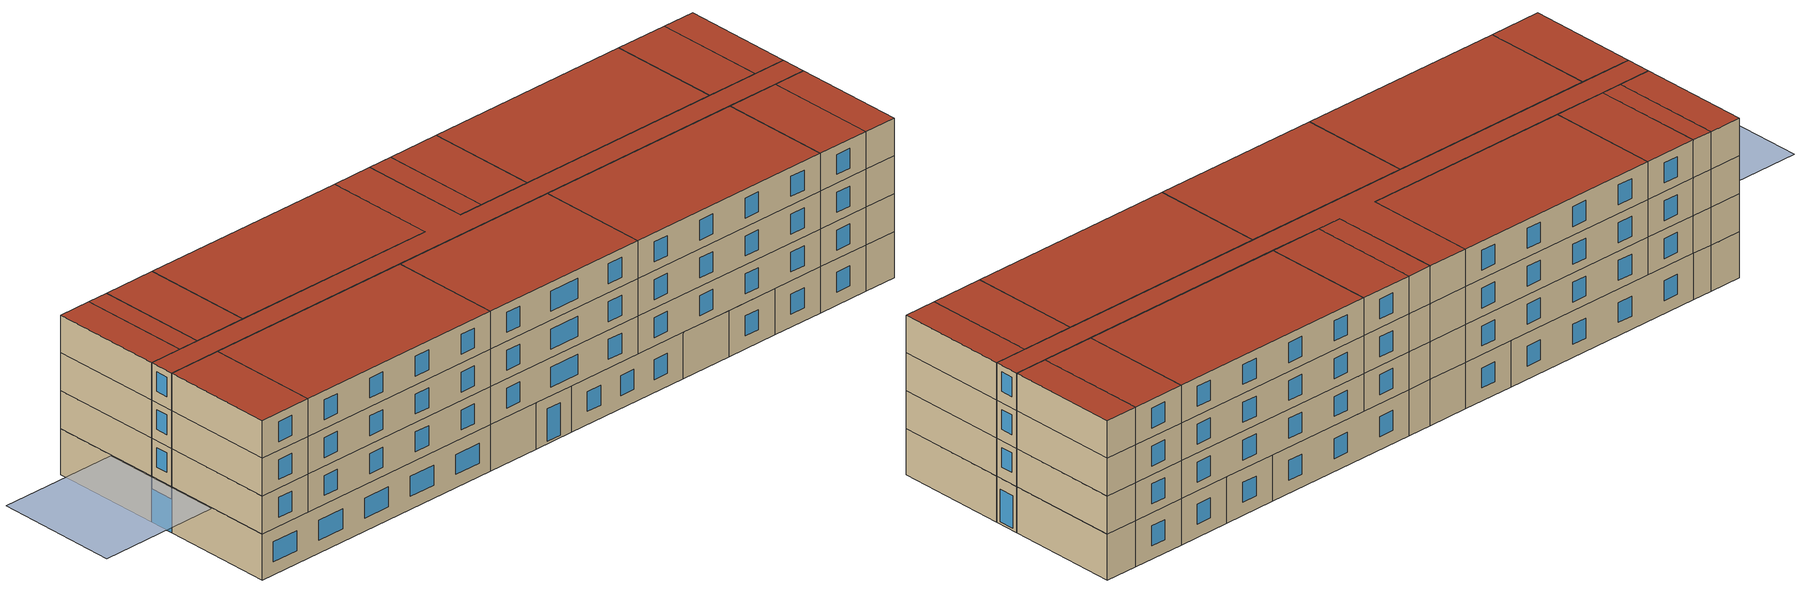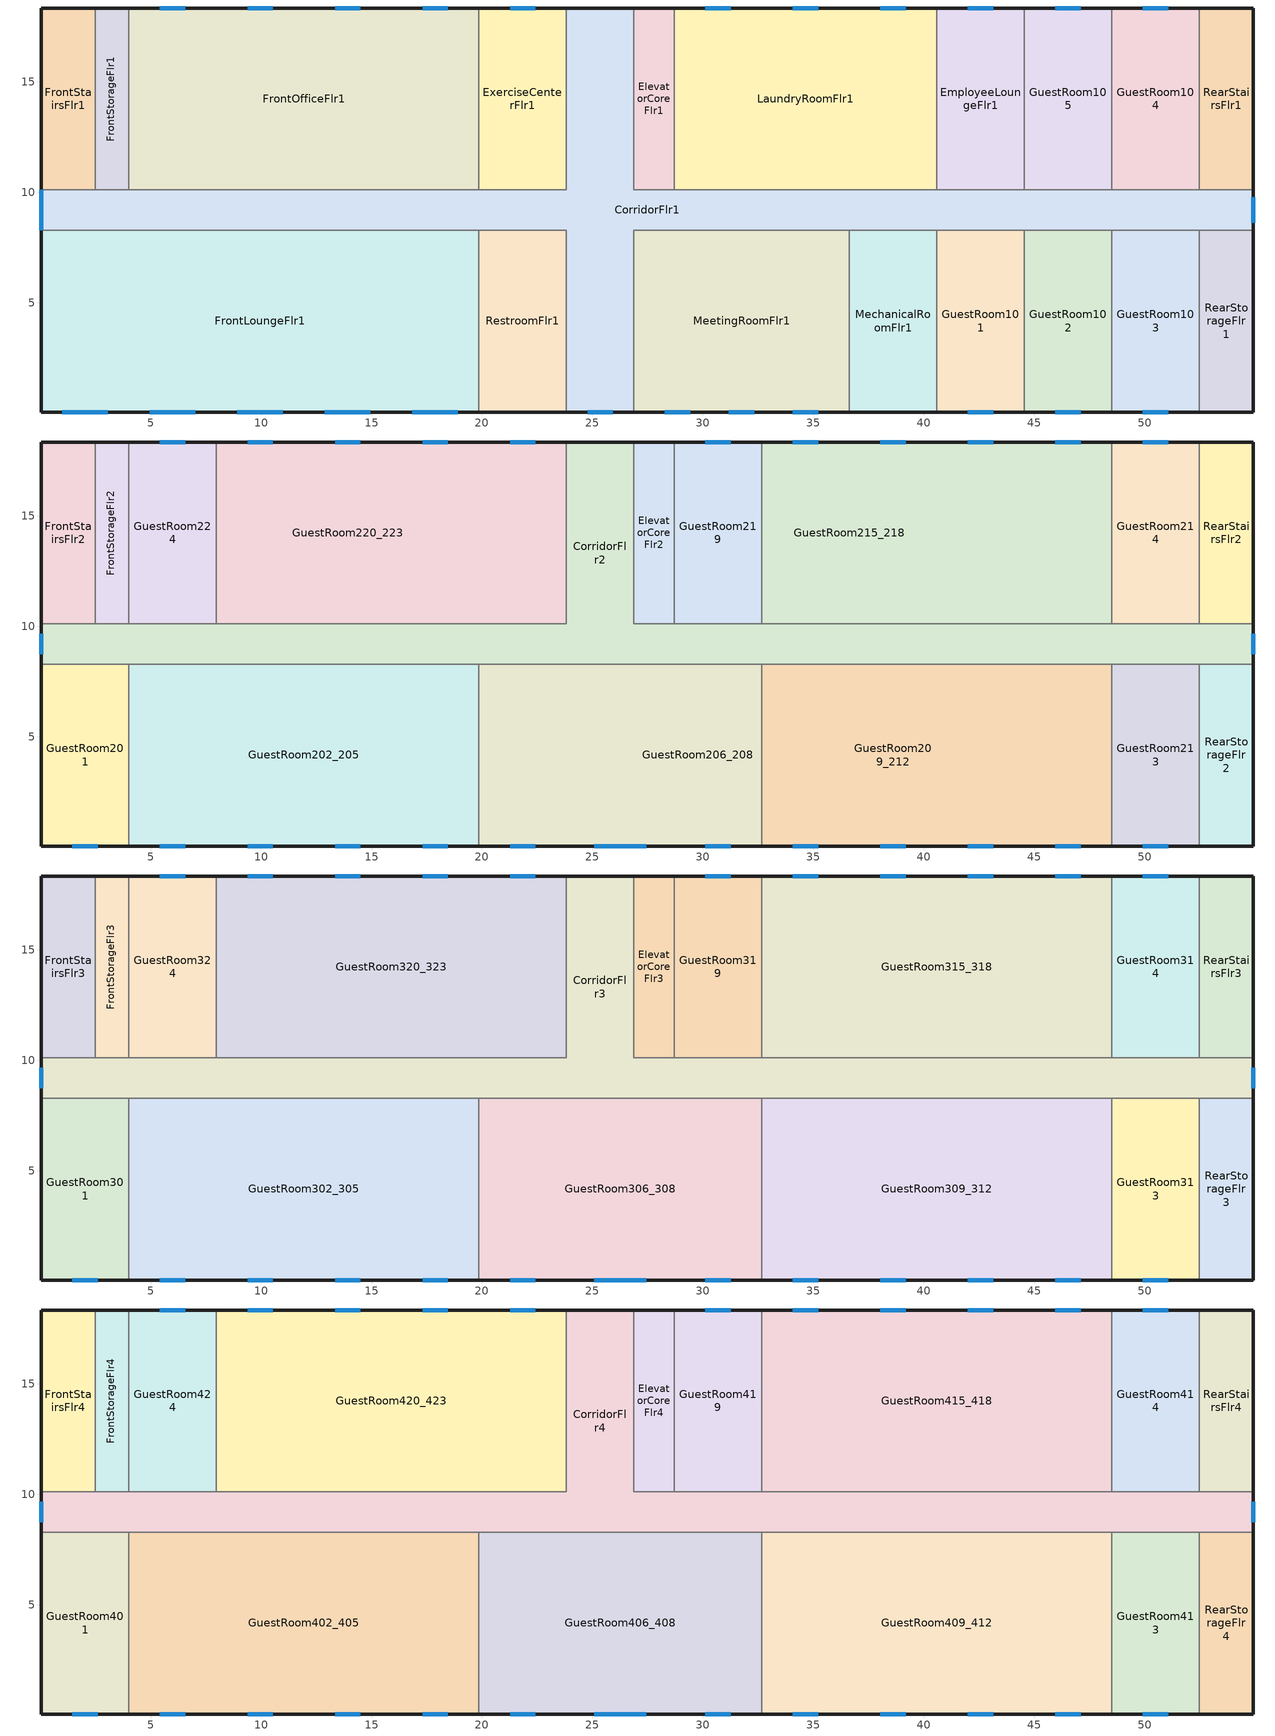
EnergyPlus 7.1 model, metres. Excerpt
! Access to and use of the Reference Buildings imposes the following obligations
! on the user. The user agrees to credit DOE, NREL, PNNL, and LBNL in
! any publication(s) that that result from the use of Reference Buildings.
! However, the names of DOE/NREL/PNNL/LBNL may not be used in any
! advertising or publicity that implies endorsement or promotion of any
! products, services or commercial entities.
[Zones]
CorridorFlr1
 floor ground (ext-slab): 54.91,8.28 26.87,8.28 26.87,0.05 23.82,0.05 23.82,8.28 0.05,8.28 0.05,10.11 23.82,10.11 23.82,18.34 26.87,18.34 26.87,10.11 54.91,10.11 z0
 wall outside (Steel Frame Res Ext Wall): 26.87,18.34 23.82,18.34 / 0.05,10.11 0.05,8.28 / 23.82,0.05 26.87,0.05 / 54.91,8.28 54.91,10.11 z0:3.35
 wall to RearStairsFlr1 (int-walls): 54.91,10.11 52.47,10.11 z0:3.35
 wall to ExerciseCenterFlr1 (int-walls): 23.82,18.34 23.82,10.11 19.86,10.11 z0:3.35
 wall to FrontOfficeFlr1 (int-walls): 19.86,10.11 4.01,10.11 z0:3.35
 wall to FrontStorageFlr1 (int-walls): 4.01,10.11 2.49,10.11 z0:3.35
 wall to FrontStairsFlr1 (int-walls): 2.49,10.11 0.05,10.11 z0:3.35
 wall to FrontLoungeFlr1 (int-walls): 0.05,8.28 19.86,8.28 z0:3.35
 wall to RestroomFlr1 (int-walls): 19.86,8.28 23.82,8.28 23.82,0.05 z0:3.35
 wall to MeetingRoomFlr1 (int-walls): 26.87,0.05 26.87,8.28 36.62,8.28 z0:3.35
 wall to MechanicalRoomFlr1 (int-walls): 36.62,8.28 40.59,8.28 z0:3.35
 wall to GuestRoom101 (int-walls): 40.59,8.28 44.55,8.28 z0:3.35
 wall to GuestRoom102 (int-walls): 44.55,8.28 48.51,8.28 z0:3.35
 wall to GuestRoom103 (int-walls): 48.51,8.28 52.47,8.28 z0:3.35
 wall to RearStorageFlr1 (int-walls): 52.47,8.28 54.91,8.28 z0:3.35
 wall to GuestRoom104 (int-walls): 52.47,10.11 48.51,10.11 z0:3.35
 wall to GuestRoom105 (int-walls): 48.51,10.11 44.55,10.11 z0:3.35
 wall to EmployeeLoungeFlr1 (int-walls): 44.55,10.11 40.59,10.11 z0:3.35
 wall to LaundryRoomFlr1 (int-walls): 40.59,10.11 28.7,10.11 z0:3.35
 wall to ElevatorCoreFlr1 (int-walls): 28.7,10.11 26.87,10.11 26.87,18.34 z0:3.35
 window (Window Non-res Fixed): 0.05,10.11 0.05,8.28 z0:2.44; 24.78,0.05 25.92,0.05 / 54.91,8.62 54.91,9.76 z0.19:2.55
ElevatorCoreFlr1
 floor ground (ext-slab): 28.7,10.11 26.87,10.11 26.87,18.34 28.7,18.34 z0
 wall outside (Steel Frame Res Ext Wall): 28.7,18.34 26.87,18.34 z0:3.35
 wall to LaundryRoomFlr1 (int-walls): 28.7,10.11 28.7,18.34 z0:3.35
EmployeeLoungeFlr1
 floor ground (ext-slab): 44.55,10.11 40.59,10.11 40.59,18.34 44.55,18.34 z0
 wall outside (Steel Frame Res Ext Wall): 44.55,18.34 40.59,18.34 z0:3.35
 wall to GuestRoom105 (int-walls): 44.55,10.11 44.55,18.34 z0:3.35
 wall to LaundryRoomFlr1 (int-walls): 40.59,18.34 40.59,10.11 z0:3.35
 window (Window Non-res Fixed): 43.14,18.34 42,18.34 z0.95:2.4
ExerciseCenterFlr1
 floor ground (ext-slab): 23.82,10.11 19.86,10.11 19.86,18.34 23.82,18.34 z0
 wall outside (Steel Frame Res Ext Wall): 23.82,18.34 19.86,18.34 z0:3.35
 wall to FrontOfficeFlr1 (int-walls): 19.86,18.34 19.86,10.11 z0:3.35
 window (Window Non-res Fixed): 22.41,18.34 21.27,18.34 z0.95:2.4
FrontLoungeFlr1
 floor ground (ext-slab): 19.86,0.05 0.05,0.05 0.05,8.28 19.86,8.28 z0
 wall outside (Steel Frame Res Ext Wall): 0.05,8.28 0.05,0.05 19.86,0.05 z0:3.35
 wall to RestroomFlr1 (int-walls): 19.86,0.05 19.86,8.28 z0:3.35
 window (Window Non-res Fixed): 1,0.05 3.06,0.05 / 4.96,0.05 7.02,0.05 / 8.93,0.05 10.98,0.05 / 12.89,0.05 14.94,0.05 / 16.85,0.05 18.91,0.05 z0.95:2.4
FrontOfficeFlr1
 floor ground (ext-slab): 19.86,10.11 4.01,10.11 4.01,18.34 19.86,18.34 z0
 wall outside (Steel Frame Res Ext Wall): 19.86,18.34 4.01,18.34 z0:3.35
 wall to FrontStorageFlr1 (int-walls): 4.01,18.34 4.01,10.11 z0:3.35
 window (Window Non-res Fixed): 18.45,18.34 17.31,18.34 / 14.49,18.34 13.35,18.34 / 10.52,18.34 9.38,18.34 / 6.56,18.34 5.42,18.34 z0.95:2.4
FrontStairsFlr1
 floor ground (ext-slab): 2.49,10.11 0.05,10.11 0.05,18.34 2.49,18.34 z0
 wall outside (Steel Frame Res Ext Wall): 2.49,18.34 0.05,18.34 0.05,10.11 z0:3.35
 wall to FrontStorageFlr1 (int-walls): 2.49,10.11 2.49,18.34 z0:3.35
FrontStorageFlr1
 floor ground (ext-slab): 4.01,10.11 2.49,10.11 2.49,18.34 4.01,18.34 z0
 wall outside (Steel Frame Res Ext Wall): 4.01,18.34 2.49,18.34 z0:3.35
GuestRoom101
 floor ground (ext-slab): 44.55,0.05 40.59,0.05 40.59,8.28 44.55,8.28 z0
 wall outside (Steel Frame Res Ext Wall): 40.59,0.05 44.55,0.05 z0:3.35
 wall to MechanicalRoomFlr1 (int-walls): 40.59,8.28 40.59,0.05 z0:3.35
 wall to GuestRoom102 (int-walls): 44.55,0.05 44.55,8.28 z0:3.35
 window (Window Res Fixed): 42,0.05 43.14,0.05 z0.95:2.4
GuestRoom102
 floor ground (ext-slab): 48.51,0.05 44.55,0.05 44.55,8.28 48.51,8.28 z0
 wall outside (Steel Frame Res Ext Wall): 44.55,0.05 48.51,0.05 z0:3.35
 wall to GuestRoom103 (int-walls): 48.51,0.05 48.51,8.28 z0:3.35
 window (Window Res Fixed): 45.96,0.05 47.1,0.05 z0.95:2.4
GuestRoom103
 floor ground (ext-slab): 52.47,0.05 48.51,0.05 48.51,8.28 52.47,8.28 z0
 wall outside (Steel Frame Res Ext Wall): 48.51,0.05 52.47,0.05 z0:3.35
 wall to RearStorageFlr1 (int-walls): 52.47,0.05 52.47,8.28 z0:3.35
 window (Window Res Fixed): 49.92,0.05 51.06,0.05 z0.95:2.4
GuestRoom104
 floor ground (ext-slab): 52.47,10.11 48.51,10.11 48.51,18.34 52.47,18.34 z0
 wall outside (Steel Frame Res Ext Wall): 52.47,18.34 48.51,18.34 z0:3.35
 wall to RearStairsFlr1 (int-walls): 52.47,10.11 52.47,18.34 z0:3.35
 wall to GuestRoom105 (int-walls): 48.51,18.34 48.51,10.11 z0:3.35
 window (Window Res Fixed): 51.06,18.34 49.92,18.34 z0.95:2.4
GuestRoom105
 floor ground (ext-slab): 48.51,10.11 44.55,10.11 44.55,18.34 48.51,18.34 z0
 wall outside (Steel Frame Res Ext Wall): 48.51,18.34 44.55,18.34 z0:3.35
 window (Window Res Fixed): 47.1,18.34 45.96,18.34 z0.95:2.4
LaundryRoomFlr1
 floor ground (ext-slab): 40.59,10.11 28.7,10.11 28.7,18.34 40.59,18.34 z0
 wall outside (Steel Frame Res Ext Wall): 40.59,18.34 28.7,18.34 z0:3.35
 window (Window Non-res Fixed): 39.17,18.34 38.04,18.34 / 35.21,18.34 34.07,18.34 / 31.25,18.34 30.11,18.34 z0.95:2.4
MechanicalRoomFlr1
 floor ground (ext-slab): 40.59,0.05 36.62,0.05 36.62,8.28 40.59,8.28 z0
 wall outside (Steel Frame Res Ext Wall): 36.62,0.05 40.59,0.05 z0:3.35
 wall to MeetingRoomFlr1 (int-walls): 36.62,8.28 36.62,0.05 z0:3.35
MeetingRoomFlr1
 floor ground (ext-slab): 36.62,0.05 26.87,0.05 26.87,8.28 36.62,8.28 z0
 wall outside (Steel Frame Res Ext Wall): 26.87,0.05 36.62,0.05 z0:3.35
 window (Window Non-res Fixed): 28.28,0.05 29.42,0.05 / 34.07,0.05 35.21,0.05 / 31.18,0.05 32.32,0.05 z0.95:2.4
RearStairsFlr1
 floor ground (ext-slab): 54.91,10.11 52.47,10.11 52.47,18.34 54.91,18.34 z0
 wall outside (Steel Frame Res Ext Wall): 54.91,10.11 54.91,18.34 52.47,18.34 z0:3.35
RearStorageFlr1
 floor ground (ext-slab): 54.91,0.05 52.47,0.05 52.47,8.28 54.91,8.28 z0
 wall outside (Steel Frame Res Ext Wall): 52.47,0.05 54.91,0.05 54.91,8.28 z0:3.35
RestroomFlr1
 floor ground (ext-slab): 23.82,0.05 19.86,0.05 19.86,8.28 23.82,8.28 z0
 wall outside (Steel Frame Res Ext Wall): 19.86,0.05 23.82,0.05 z0:3.35
CorridorFlr2
 floor to CorridorFlr1 (INT-FLOOR-TOPSIDE): 54.91,8.28 0.05,8.28 0.05,10.11 23.82,10.11 23.82,18.34 26.87,18.34 26.87,10.11 54.91,10.11 z3.35
 wall outside (Steel Frame Res Ext Wall): 0.05,10.11 0.05,8.28 / 54.91,8.28 54.91,10.11 / 26.87,18.34 23.82,18.34 z3.35:6.1
 wall to RearStairsFlr2 (int-walls): 54.91,10.11 52.47,10.11 z3.35:6.1
 wall to GuestRoom220_223 (int-walls): 23.82,18.34 23.82,10.11 7.97,10.11 z3.35:6.1
 wall to GuestRoom224 (int-walls): 7.97,10.11 4.01,10.11 z3.35:6.1
 wall to FrontStorageFlr2 (int-walls): 4.01,10.11 2.49,10.11 z3.35:6.1
 wall to FrontStairsFlr2 (int-walls): 2.49,10.11 0.05,10.11 z3.35:6.1
 wall to GuestRoom201 (int-walls): 0.05,8.28 4.01,8.28 z3.35:6.1
 wall to GuestRoom202_205 (int-walls): 4.01,8.28 19.86,8.28 z3.35:6.1
 wall to GuestRoom206_208 (int-walls): 19.86,8.28 32.66,8.28 z3.35:6.1
 wall to GuestRoom209_212 (int-walls): 32.66,8.28 48.51,8.28 z3.35:6.1
 wall to GuestRoom213 (int-walls): 48.51,8.28 52.47,8.28 z3.35:6.1
 wall to RearStorageFlr2 (int-walls): 52.47,8.28 54.91,8.28 z3.35:6.1
 wall to GuestRoom214 (int-walls): 52.47,10.11 48.51,10.11 z3.35:6.1
 wall to GuestRoom215_218 (int-walls): 48.51,10.11 32.66,10.11 z3.35:6.1
 wall to GuestRoom219 (int-walls): 32.66,10.11 28.7,10.11 z3.35:6.1
 wall to ElevatorCoreFlr2 (int-walls): 28.7,10.11 26.87,10.11 26.87,18.34 z3.35:6.1
 window (Window Non-res Fixed): 0.05,9.66 0.05,8.73 / 54.91,8.73 54.91,9.66 z4.19:5.61
ElevatorCoreFlr2
 floor to ElevatorCoreFlr1 (INT-FLOOR-TOPSIDE): 28.7,10.11 26.87,10.11 26.87,18.34 28.7,18.34 z3.35
 wall outside (Steel Frame Res Ext Wall): 28.7,18.34 26.87,18.34 z3.35:6.1
 wall to GuestRoom219 (int-walls): 28.7,10.11 28.7,18.34 z3.35:6.1
FrontStairsFlr2
 floor to FrontStairsFlr1 (INT-FLOOR-TOPSIDE): 2.49,10.11 0.05,10.11 0.05,18.34 2.49,18.34 z3.35
 wall outside (Steel Frame Res Ext Wall): 2.49,18.34 0.05,18.34 0.05,10.11 z3.35:6.1
 wall to FrontStorageFlr2 (int-walls): 2.49,10.11 2.49,18.34 z3.35:6.1
FrontStorageFlr2
 floor to FrontStorageFlr1 (INT-FLOOR-TOPSIDE): 4.01,10.11 2.49,10.11 2.49,18.34 4.01,18.34 z3.35
 wall outside (Steel Frame Res Ext Wall): 4.01,18.34 2.49,18.34 z3.35:6.1
 wall to GuestRoom224 (int-walls): 4.01,10.11 4.01,18.34 z3.35:6.1
GuestRoom201
 floor to FrontLoungeFlr1 (INT-FLOOR-TOPSIDE): 4.01,0.05 0.05,0.05 0.05,8.28 4.01,8.28 z3.35
 wall outside (Steel Frame Res Ext Wall): 0.05,8.28 0.05,0.05 4.01,0.05 z3.35:6.1
 wall to GuestRoom202_205 (int-walls): 4.01,0.05 4.01,8.28 z3.35:6.1
 window (Window Res Fixed): 1.46,0.05 2.6,0.05 z4:5.45
GuestRoom202_205
 floor to FrontLoungeFlr1 (INT-FLOOR-TOPSIDE): 19.86,0.05 4.01,0.05 4.01,8.28 19.86,8.28 z3.35
 wall outside (Steel Frame Res Ext Wall): 4.01,0.05 19.86,0.05 z3.35:6.1
 wall to GuestRoom206_208 (int-walls): 19.86,0.05 19.86,8.28 z3.35:6.1
 window (Window Res Fixed): 5.42,0.05 6.56,0.05 / 9.38,0.05 10.52,0.05 / 13.35,0.05 14.49,0.05 / 17.31,0.05 18.45,0.05 z4:5.45
GuestRoom206_208
 floor to CorridorFlr1 (INT-FLOOR-TOPSIDE): 26.87,0.05 23.82,0.05 23.82,8.28 26.87,8.28 z3.35
 floor to RestroomFlr1 (INT-FLOOR-TOPSIDE): 23.82,0.05 19.86,0.05 19.86,8.28 23.82,8.28 z3.35
 floor to MeetingRoomFlr1 (INT-FLOOR-TOPSIDE): 32.66,0.05 26.87,0.05 26.87,8.28 32.66,8.28 z3.35
 wall outside (Steel Frame Res Ext Wall): 19.86,0.05 32.66,0.05 z3.35:6.1
 wall to GuestRoom209_212 (int-walls): 32.66,0.05 32.66,8.28 z3.35:6.1
 window (Window Res Fixed): 21.27,0.05 22.41,0.05 / 25.08,0.05 27.44,0.05 / 30.11,0.05 31.25,0.05 z4:5.45
GuestRoom209_212
 floor to MeetingRoomFlr1 (INT-FLOOR-TOPSIDE): 36.62,0.05 32.66,0.05 32.66,8.28 36.62,8.28 z3.35
 floor to MechanicalRoomFlr1 (INT-FLOOR-TOPSIDE): 40.59,0.05 36.62,0.05 36.62,8.28 40.59,8.28 z3.35
 floor to GuestRoom101 (INT-FLOOR-TOPSIDE): 44.55,0.05 40.59,0.05 40.59,8.28 44.55,8.28 z3.35
 floor to GuestRoom102 (INT-FLOOR-TOPSIDE): 48.51,0.05 44.55,0.05 44.55,8.28 48.51,8.28 z3.35
 wall outside (Steel Frame Res Ext Wall): 32.66,0.05 48.51,0.05 z3.35:6.1
 wall to GuestRoom213 (int-walls): 48.51,0.05 48.51,8.28 z3.35:6.1
 window (Window Res Fixed): 34.07,0.05 35.21,0.05 / 38.04,0.05 39.17,0.05 / 42,0.05 43.14,0.05 / 45.96,0.05 47.1,0.05 z4:5.45
GuestRoom213
 floor to GuestRoom103 (INT-FLOOR-TOPSIDE): 52.47,0.05 48.51,0.05 48.51,8.28 52.47,8.28 z3.35
 wall outside (Steel Frame Res Ext Wall): 48.51,0.05 52.47,0.05 z3.35:6.1
 wall to RearStorageFlr2 (int-walls): 52.47,0.05 52.47,8.28 z3.35:6.1
 window (Window Res Fixed): 49.92,0.05 51.06,0.05 z4:5.45
GuestRoom214
 floor to GuestRoom104 (INT-FLOOR-TOPSIDE): 52.47,10.11 48.51,10.11 48.51,18.34 52.47,18.34 z3.35
 wall outside (Steel Frame Res Ext Wall): 52.47,18.34 48.51,18.34 z3.35:6.1
 wall to RearStairsFlr2 (int-walls): 52.47,10.11 52.47,18.34 z3.35:6.1
 wall to GuestRoom215_218 (int-walls): 48.51,18.34 48.51,10.11 z3.35:6.1
 window (Window Res Fixed): 51.06,18.34 49.92,18.34 z4:5.45
GuestRoom215_218
 floor to GuestRoom105 (INT-FLOOR-TOPSIDE): 48.51,10.11 44.55,10.11 44.55,18.34 48.51,18.34 z3.35
 floor to EmployeeLoungeFlr1 (INT-FLOOR-TOPSIDE): 44.55,10.11 40.59,10.11 40.59,18.34 44.55,18.34 z3.35
 floor to LaundryRoomFlr1 (INT-FLOOR-TOPSIDE): 40.59,10.11 32.66,10.11 32.66,18.34 40.59,18.34 z3.35
 wall outside (Steel Frame Res Ext Wall): 48.51,18.34 32.66,18.34 z3.35:6.1
 wall to GuestRoom219 (int-walls): 32.66,18.34 32.66,10.11 z3.35:6.1
 window (Window Res Fixed): 47.1,18.34 45.96,18.34 / 43.14,18.34 42,18.34 / 39.17,18.34 38.04,18.34 / 35.21,18.34 34.07,18.34 z4:5.45
GuestRoom219
 floor to LaundryRoomFlr1 (INT-FLOOR-TOPSIDE): 32.66,10.11 28.7,10.11 28.7,18.34 32.66,18.34 z3.35
 wall outside (Steel Frame Res Ext Wall): 32.66,18.34 28.7,18.34 z3.35:6.1
 window (Window Res Fixed): 31.25,18.34 30.11,18.34 z4:5.45
GuestRoom220_223
 floor to ExerciseCenterFlr1 (INT-FLOOR-TOPSIDE): 23.82,10.11 19.86,10.11 19.86,18.34 23.82,18.34 z3.35
 floor to FrontOfficeFlr1 (INT-FLOOR-TOPSIDE): 19.86,10.11 7.97,10.11 7.97,18.34 19.86,18.34 z3.35
 wall outside (Steel Frame Res Ext Wall): 23.82,18.34 7.97,18.34 z3.35:6.1
 wall to GuestRoom224 (int-walls): 7.97,18.34 7.97,10.11 z3.35:6.1
 window (Window Res Fixed): 22.41,18.34 21.27,18.34 / 18.45,18.34 17.31,18.34 / 14.49,18.34 13.35,18.34 / 10.52,18.34 9.38,18.34 z4:5.45
GuestRoom224
 floor to FrontOfficeFlr1 (INT-FLOOR-TOPSIDE): 7.97,10.11 4.01,10.11 4.01,18.34 7.97,18.34 z3.35
 wall outside (Steel Frame Res Ext Wall): 7.97,18.34 4.01,18.34 z3.35:6.1
 window (Window Res Fixed): 6.56,18.34 5.42,18.34 z4:5.45
RearStairsFlr2
 floor to RearStairsFlr1 (INT-FLOOR-TOPSIDE): 54.91,10.11 52.47,10.11 52.47,18.34 54.91,18.34 z3.35
 wall outside (Steel Frame Res Ext Wall): 54.91,10.11 54.91,18.34 52.47,18.34 z3.35:6.1
RearStorageFlr2
 floor to RearStorageFlr1 (INT-FLOOR-TOPSIDE): 54.91,0.05 52.47,0.05 52.47,8.28 54.91,8.28 z3.35
 wall outside (Steel Frame Res Ext Wall): 52.47,0.05 54.91,0.05 54.91,8.28 z3.35:6.1
CorridorFlr3
 floor to CorridorFlr2 (INT-FLOOR-TOPSIDE): 54.91,8.28 0.05,8.28 0.05,10.11 23.82,10.11 23.82,18.34 26.87,18.34 26.87,10.11 54.91,10.11 z6.1
 wall outside (Steel Frame Res Ext Wall): 0.05,10.11 0.05,8.28 / 54.91,8.28 54.91,10.11 / 26.87,18.34 23.82,18.34 z6.1:8.84
 wall to RearStairsFlr3 (int-walls): 54.91,10.11 52.47,10.11 z6.1:8.84
 wall to GuestRoom320_323 (int-walls): 23.82,18.34 23.82,10.11 7.97,10.11 z6.1:8.84
 wall to GuestRoom324 (int-walls): 7.97,10.11 4.01,10.11 z6.1:8.84
 wall to FrontStorageFlr3 (int-walls): 4.01,10.11 2.49,10.11 z6.1:8.84
 wall to FrontStairsFlr3 (int-walls): 2.49,10.11 0.05,10.11 z6.1:8.84
 wall to GuestRoom301 (int-walls): 0.05,8.28 4.01,8.28 z6.1:8.84
 wall to GuestRoom302_305 (int-walls): 4.01,8.28 19.86,8.28 z6.1:8.84
 wall to GuestRoom306_308 (int-walls): 19.86,8.28 32.66,8.28 z6.1:8.84
 wall to GuestRoom309_312 (int-walls): 32.66,8.28 48.51,8.28 z6.1:8.84
 wall to GuestRoom313 (int-walls): 48.51,8.28 52.47,8.28 z6.1:8.84
 wall to RearStorageFlr3 (int-walls): 52.47,8.28 54.91,8.28 z6.1:8.84
 wall to GuestRoom314 (int-walls): 52.47,10.11 48.51,10.11 z6.1:8.84
 wall to GuestRoom315_318 (int-walls): 48.51,10.11 32.66,10.11 z6.1:8.84
 wall to GuestRoom319 (int-walls): 32.66,10.11 28.7,10.11 z6.1:8.84
 wall to ElevatorCoreFlr3 (int-walls): 28.7,10.11 26.87,10.11 26.87,18.34 z6.1:8.84
 window (Window Non-res Fixed): 0.05,9.66 0.05,8.73 / 54.91,8.73 54.91,9.66 z6.94:8.36
ElevatorCoreFlr3
 floor to ElevatorCoreFlr2 (INT-FLOOR-TOPSIDE): 28.7,10.11 26.87,10.11 26.87,18.34 28.7,18.34 z6.1
 wall outside (Steel Frame Res Ext Wall): 28.7,18.34 26.87,18.34 z6.1:8.84
 wall to GuestRoom319 (int-walls): 28.7,10.11 28.7,18.34 z6.1:8.84
FrontStairsFlr3
 floor to FrontStairsFlr2 (INT-FLOOR-TOPSIDE): 2.49,10.11 0.05,10.11 0.05,18.34 2.49,18.34 z6.1
 wall outside (Steel Frame Res Ext Wall): 2.49,18.34 0.05,18.34 0.05,10.11 z6.1:8.84
 wall to FrontStorageFlr3 (int-walls): 2.49,10.11 2.49,18.34 z6.1:8.84
FrontStorageFlr3
 floor to FrontStorageFlr2 (INT-FLOOR-TOPSIDE): 4.01,10.11 2.49,10.11 2.49,18.34 4.01,18.34 z6.1
 wall outside (Steel Frame Res Ext Wall): 4.01,18.34 2.49,18.34 z6.1:8.84
 wall to GuestRoom324 (int-walls): 4.01,10.11 4.01,18.34 z6.1:8.84
GuestRoom301
 floor to GuestRoom201 (INT-FLOOR-TOPSIDE): 4.01,0.05 0.05,0.05 0.05,8.28 4.01,8.28 z6.1
 wall outside (Steel Frame Res Ext Wall): 0.05,8.28 0.05,0.05 4.01,0.05 z6.1:8.84
 wall to GuestRoom302_305 (int-walls): 4.01,0.05 4.01,8.28 z6.1:8.84
 window (Window Res Fixed): 1.46,0.05 2.6,0.05 z6.75:8.19
GuestRoom302_305
 floor to GuestRoom202_205 (INT-FLOOR-TOPSIDE): 19.86,0.05 4.01,0.05 4.01,8.28 19.86,8.28 z6.1
 wall outside (Steel Frame Res Ext Wall): 4.01,0.05 19.86,0.05 z6.1:8.84
 wall to GuestRoom306_308 (int-walls): 19.86,0.05 19.86,8.28 z6.1:8.84
 window (Window Res Fixed): 5.42,0.05 6.56,0.05 / 9.38,0.05 10.52,0.05 / 13.35,0.05 14.49,0.05 / 17.31,0.05 18.45,0.05 z6.75:8.19
GuestRoom306_308
 floor to GuestRoom206_208 (INT-FLOOR-TOPSIDE): 32.66,0.05 19.86,0.05 19.86,8.28 32.66,8.28 z6.1
 wall outside (Steel Frame Res Ext Wall): 19.86,0.05 32.66,0.05 z6.1:8.84
 wall to GuestRoom309_312 (int-walls): 32.66,0.05 32.66,8.28 z6.1:8.84
 window (Window Res Fixed): 21.27,0.05 22.41,0.05 / 25.08,0.05 27.44,0.05 / 30.11,0.05 31.25,0.05 z6.75:8.19
GuestRoom309_312
 floor to GuestRoom209_212 (INT-FLOOR-TOPSIDE): 48.51,0.05 32.66,0.05 32.66,8.28 48.51,8.28 z6.1
 wall outside (Steel Frame Res Ext Wall): 32.66,0.05 48.51,0.05 z6.1:8.84
 wall to GuestRoom313 (int-walls): 48.51,0.05 48.51,8.28 z6.1:8.84
 window (Window Res Fixed): 34.07,0.05 35.21,0.05 / 38.04,0.05 39.17,0.05 / 42,0.05 43.14,0.05 / 45.96,0.05 47.1,0.05 z6.75:8.19
GuestRoom313
 floor to GuestRoom213 (INT-FLOOR-TOPSIDE): 52.47,0.05 48.51,0.05 48.51,8.28 52.47,8.28 z6.1
 wall outside (Steel Frame Res Ext Wall): 48.51,0.05 52.47,0.05 z6.1:8.84
 wall to RearStorageFlr3 (int-walls): 52.47,0.05 52.47,8.28 z6.1:8.84
 window (Window Res Fixed): 49.92,0.05 51.06,0.05 z6.75:8.19
GuestRoom314
 floor to GuestRoom214 (INT-FLOOR-TOPSIDE): 52.47,10.11 48.51,10.11 48.51,18.34 52.47,18.34 z6.1
 wall outside (Steel Frame Res Ext Wall): 52.47,18.34 48.51,18.34 z6.1:8.84
 wall to RearStairsFlr3 (int-walls): 52.47,10.11 52.47,18.34 z6.1:8.84
 wall to GuestRoom315_318 (int-walls): 48.51,18.34 48.51,10.11 z6.1:8.84
 window (Window Res Fixed): 51.06,18.34 49.92,18.34 z6.75:8.19
GuestRoom315_318
 floor to GuestRoom215_218 (INT-FLOOR-TOPSIDE): 48.51,10.11 32.66,10.11 32.66,18.34 48.51,18.34 z6.1
 wall outside (Steel Frame Res Ext Wall): 48.51,18.34 32.66,18.34 z6.1:8.84
 wall to GuestRoom319 (int-walls): 32.66,18.34 32.66,10.11 z6.1:8.84
 window (Window Res Fixed): 47.1,18.34 45.96,18.34 / 43.14,18.34 42,18.34 / 39.17,18.34 38.04,18.34 / 35.21,18.34 34.07,18.34 z6.75:8.19
GuestRoom319
 floor to GuestRoom219 (INT-FLOOR-TOPSIDE): 32.66,10.11 28.7,10.11 28.7,18.34 32.66,18.34 z6.1
 wall outside (Steel Frame Res Ext Wall): 32.66,18.34 28.7,18.34 z6.1:8.84
 window (Window Res Fixed): 31.25,18.34 30.11,18.34 z6.75:8.19
GuestRoom320_323
 floor to GuestRoom220_223 (INT-FLOOR-TOPSIDE): 23.82,10.11 7.97,10.11 7.97,18.34 23.82,18.34 z6.1
 wall outside (Steel Frame Res Ext Wall): 23.82,18.34 7.97,18.34 z6.1:8.84
 wall to GuestRoom324 (int-walls): 7.97,18.34 7.97,10.11 z6.1:8.84
 window (Window Res Fixed): 22.41,18.34 21.27,18.34 / 18.45,18.34 17.31,18.34 / 14.49,18.34 13.35,18.34 / 10.52,18.34 9.38,18.34 z6.75:8.19
GuestRoom324
 floor to GuestRoom224 (INT-FLOOR-TOPSIDE): 7.97,10.11 4.01,10.11 4.01,18.34 7.97,18.34 z6.1
 wall outside (Steel Frame Res Ext Wall): 7.97,18.34 4.01,18.34 z6.1:8.84
 window (Window Res Fixed): 6.56,18.34 5.42,18.34 z6.75:8.19
RearStairsFlr3
 floor to RearStairsFlr2 (INT-FLOOR-TOPSIDE): 54.91,10.11 52.47,10.11 52.47,18.34 54.91,18.34 z6.1
 wall outside (Steel Frame Res Ext Wall): 54.91,10.11 54.91,18.34 52.47,18.34 z6.1:8.84
RearStorageFlr3
 floor to RearStorageFlr2 (INT-FLOOR-TOPSIDE): 54.91,0.05 52.47,0.05 52.47,8.28 54.91,8.28 z6.1
 wall outside (Steel Frame Res Ext Wall): 52.47,0.05 54.91,0.05 54.91,8.28 z6.1:8.84
CorridorFlr4
 floor to CorridorFlr3 (INT-FLOOR-TOPSIDE): 54.91,8.28 0.05,8.28 0.05,10.11 23.82,10.11 23.82,18.34 26.87,18.34 26.87,10.11 54.91,10.11 z8.84
 wall outside (Steel Frame Res Ext Wall): 0.05,10.11 0.05,8.28 / 54.91,8.28 54.91,10.11 / 26.87,18.34 23.82,18.34 z8.84:11.58
 wall to RearStairsFlr4 (int-walls): 54.91,10.11 52.47,10.11 z8.84:11.58
 wall to GuestRoom420_423 (int-walls): 23.82,18.34 23.82,10.11 7.97,10.11 z8.84:11.58
 wall to GuestRoom424 (int-walls): 7.97,10.11 4.01,10.11 z8.84:11.58
 wall to FrontStorageFlr4 (int-walls): 4.01,10.11 2.49,10.11 z8.84:11.58
 wall to FrontStairsFlr4 (int-walls): 2.49,10.11 0.05,10.11 z8.84:11.58
 wall to GuestRoom401 (int-walls): 0.05,8.28 4.01,8.28 z8.84:11.58
 wall to GuestRoom402_405 (int-walls): 4.01,8.28 19.86,8.28 z8.84:11.58
 wall to GuestRoom406_408 (int-walls): 19.86,8.28 32.66,8.28 z8.84:11.58
 wall to GuestRoom409_412 (int-walls): 32.66,8.28 48.51,8.28 z8.84:11.58
 wall to GuestRoom413 (int-walls): 48.51,8.28 52.47,8.28 z8.84:11.58
 wall to RearStorageFlr4 (int-walls): 52.47,8.28 54.91,8.28 z8.84:11.58
 wall to GuestRoom414 (int-walls): 52.47,10.11 48.51,10.11 z8.84:11.58
 wall to GuestRoom415_418 (int-walls): 48.51,10.11 32.66,10.11 z8.84:11.58
 wall to GuestRoom419 (int-walls): 32.66,10.11 28.7,10.11 z8.84:11.58
 wall to ElevatorCoreFlr4 (int-walls): 28.7,10.11 26.87,10.11 26.87,18.34 z8.84:11.58
 window (Window Non-res Fixed): 0.05,9.66 0.05,8.73 / 54.91,8.73 54.91,9.66 z9.68:11.1
 roof outside (IEAD Res Roof): 0.05,8.28 54.91,8.28 54.91,10.11 26.87,10.11 26.87,18.34 23.82,18.34 23.82,10.11 0.05,10.11 z11.58
ElevatorCoreFlr4
 floor to ElevatorCoreFlr3 (INT-FLOOR-TOPSIDE): 28.7,10.11 26.87,10.11 26.87,18.34 28.7,18.34 z8.84
 wall outside (Steel Frame Res Ext Wall): 28.7,18.34 26.87,18.34 z8.84:11.58
 wall to GuestRoom419 (int-walls): 28.7,10.11 28.7,18.34 z8.84:11.58
 roof outside (IEAD Res Roof): 26.87,10.11 28.7,10.11 28.7,18.34 26.87,18.34 z11.58
FrontStairsFlr4
 floor to FrontStairsFlr3 (INT-FLOOR-TOPSIDE): 2.49,10.11 0.05,10.11 0.05,18.34 2.49,18.34 z8.84
 wall outside (Steel Frame Res Ext Wall): 2.49,18.34 0.05,18.34 0.05,10.11 z8.84:11.58
 wall to FrontStorageFlr4 (int-walls): 2.49,10.11 2.49,18.34 z8.84:11.58
 roof outside (IEAD Res Roof): 0.05,10.11 2.49,10.11 2.49,18.34 0.05,18.34 z11.58
FrontStorageFlr4
 floor to FrontStorageFlr3 (INT-FLOOR-TOPSIDE): 4.01,10.11 2.49,10.11 2.49,18.34 4.01,18.34 z8.84
 wall outside (Steel Frame Res Ext Wall): 4.01,18.34 2.49,18.34 z8.84:11.58
 wall to GuestRoom424 (int-walls): 4.01,10.11 4.01,18.34 z8.84:11.58
 roof outside (IEAD Res Roof): 2.49,10.11 4.01,10.11 4.01,18.34 2.49,18.34 z11.58
GuestRoom401
 floor to GuestRoom301 (INT-FLOOR-TOPSIDE): 4.01,0.05 0.05,0.05 0.05,8.28 4.01,8.28 z8.84
 wall outside (Steel Frame Res Ext Wall): 0.05,8.28 0.05,0.05 4.01,0.05 z8.84:11.58
 wall to GuestRoom402_405 (int-walls): 4.01,0.05 4.01,8.28 z8.84:11.58
 window (Window Res Fixed): 1.46,0.05 2.6,0.05 z9.49:10.93
 roof outside (IEAD Res Roof): 0.05,0.05 4.01,0.05 4.01,8.28 0.05,8.28 z11.58
GuestRoom402_405
 floor to GuestRoom302_305 (INT-FLOOR-TOPSIDE): 19.86,0.05 4.01,0.05 4.01,8.28 19.86,8.28 z8.84
 wall outside (Steel Frame Res Ext Wall): 4.01,0.05 19.86,0.05 z8.84:11.58
 wall to GuestRoom406_408 (int-walls): 19.86,0.05 19.86,8.28 z8.84:11.58
 window (Window Res Fixed): 5.42,0.05 6.56,0.05 / 9.38,0.05 10.52,0.05 / 13.35,0.05 14.49,0.05 / 17.31,0.05 18.45,0.05 z9.49:10.93
 roof outside (IEAD Res Roof): 4.01,0.05 19.86,0.05 19.86,8.28 4.01,8.28 z11.58
GuestRoom406_408
 floor to GuestRoom306_308 (INT-FLOOR-TOPSIDE): 32.66,0.05 19.86,0.05 19.86,8.28 32.66,8.28 z8.84
 wall outside (Steel Frame Res Ext Wall): 19.86,0.05 32.66,0.05 z8.84:11.58
 wall to GuestRoom409_412 (int-walls): 32.66,0.05 32.66,8.28 z8.84:11.58
 window (Window Res Fixed): 21.27,0.05 22.41,0.05 / 30.11,0.05 31.25,0.05 / 25.08,0.05 27.44,0.05 z9.49:10.93
 roof outside (IEAD Res Roof): 19.86,0.05 32.66,0.05 32.66,8.28 19.86,8.28 z11.58
GuestRoom409_412
 floor to GuestRoom309_312 (INT-FLOOR-TOPSIDE): 48.51,0.05 32.66,0.05 32.66,8.28 48.51,8.28 z8.84
 wall outside (Steel Frame Res Ext Wall): 32.66,0.05 48.51,0.05 z8.84:11.58
 wall to GuestRoom413 (int-walls): 48.51,0.05 48.51,8.28 z8.84:11.58
 window (Window Res Fixed): 34.07,0.05 35.21,0.05 / 38.04,0.05 39.17,0.05 / 42,0.05 43.14,0.05 / 45.96,0.05 47.1,0.05 z9.49:10.93
 roof outside (IEAD Res Roof): 32.66,0.05 48.51,0.05 48.51,8.28 32.66,8.28 z11.58
GuestRoom413
 floor to GuestRoom313 (INT-FLOOR-TOPSIDE): 52.47,0.05 48.51,0.05 48.51,8.28 52.47,8.28 z8.84
 wall outside (Steel Frame Res Ext Wall): 48.51,0.05 52.47,0.05 z8.84:11.58
 wall to RearStorageFlr4 (int-walls): 52.47,0.05 52.47,8.28 z8.84:11.58
 window (Window Res Fixed): 49.92,0.05 51.06,0.05 z9.49:10.93
 roof outside (IEAD Res Roof): 48.51,0.05 52.47,0.05 52.47,8.28 48.51,8.28 z11.58
GuestRoom414
 floor to GuestRoom314 (INT-FLOOR-TOPSIDE): 52.47,10.11 48.51,10.11 48.51,18.34 52.47,18.34 z8.84
 wall outside (Steel Frame Res Ext Wall): 52.47,18.34 48.51,18.34 z8.84:11.58
 wall to RearStairsFlr4 (int-walls): 52.47,10.11 52.47,18.34 z8.84:11.58
 wall to GuestRoom415_418 (int-walls): 48.51,18.34 48.51,10.11 z8.84:11.58
 window (Window Res Fixed): 51.06,18.34 49.92,18.34 z9.49:10.93
 roof outside (IEAD Res Roof): 48.51,10.11 52.47,10.11 52.47,18.34 48.51,18.34 z11.58
GuestRoom415_418
 floor to GuestRoom315_318 (INT-FLOOR-TOPSIDE): 48.51,10.11 32.66,10.11 32.66,18.34 48.51,18.34 z8.84
 wall outside (Steel Frame Res Ext Wall): 48.51,18.34 32.66,18.34 z8.84:11.58
 wall to GuestRoom419 (int-walls): 32.66,18.34 32.66,10.11 z8.84:11.58
 window (Window Res Fixed): 47.1,18.34 45.96,18.34 / 43.14,18.34 42,18.34 / 39.17,18.34 38.04,18.34 / 35.21,18.34 34.07,18.34 z9.49:10.93
 roof outside (IEAD Res Roof): 32.66,10.11 48.51,10.11 48.51,18.34 32.66,18.34 z11.58
GuestRoom419
 floor to GuestRoom319 (INT-FLOOR-TOPSIDE): 32.66,10.11 28.7,10.11 28.7,18.34 32.66,18.34 z8.84
 wall outside (Steel Frame Res Ext Wall): 32.66,18.34 28.7,18.34 z8.84:11.58
 window (Window Res Fixed): 31.25,18.34 30.11,18.34 z9.49:10.93
 roof outside (IEAD Res Roof): 28.7,10.11 32.66,10.11 32.66,18.34 28.7,18.34 z11.58
GuestRoom420_423
 floor to GuestRoom320_323 (INT-FLOOR-TOPSIDE): 23.82,10.11 7.97,10.11 7.97,18.34 23.82,18.34 z8.84
 wall outside (Steel Frame Res Ext Wall): 23.82,18.34 7.97,18.34 z8.84:11.58
 wall to GuestRoom424 (int-walls): 7.97,18.34 7.97,10.11 z8.84:11.58
 window (Window Res Fixed): 22.41,18.34 21.27,18.34 / 18.45,18.34 17.31,18.34 / 14.49,18.34 13.35,18.34 / 10.52,18.34 9.38,18.34 z9.49:10.93
 roof outside (IEAD Res Roof): 7.97,10.11 23.82,10.11 23.82,18.34 7.97,18.34 z11.58
GuestRoom424
 floor to GuestRoom324 (INT-FLOOR-TOPSIDE): 7.97,10.11 4.01,10.11 4.01,18.34 7.97,18.34 z8.84
 wall outside (Steel Frame Res Ext Wall): 7.97,18.34 4.01,18.34 z8.84:11.58
 window (Window Res Fixed): 6.56,18.34 5.42,18.34 z9.49:10.93
 roof outside (IEAD Res Roof): 4.01,10.11 7.97,10.11 7.97,18.34 4.01,18.34 z11.58
RearStairsFlr4
 floor to RearStairsFlr3 (INT-FLOOR-TOPSIDE): 54.91,10.11 52.47,10.11 52.47,18.34 54.91,18.34 z8.84
 wall outside (Steel Frame Res Ext Wall): 54.91,10.11 54.91,18.34 52.47,18.34 z8.84:11.58
 roof outside (IEAD Res Roof): 52.47,10.11 54.91,10.11 54.91,18.34 52.47,18.34 z11.58
RearStorageFlr4
 floor to RearStorageFlr3 (INT-FLOOR-TOPSIDE): 54.91,0.05 52.47,0.05 52.47,8.28 54.91,8.28 z8.84
 wall outside (Steel Frame Res Ext Wall): 52.47,0.05 54.91,0.05 54.91,8.28 z8.84:11.58
 roof outside (IEAD Res Roof): 52.47,0.05 54.91,0.05 54.91,8.28 52.47,8.28 z11.58
shading: 0,4.57 0,13.72 -9.14,13.72 -9.14,4.57 z3.35
[Building]
Ref Bldg Small Hotel New2004_v1.3_5.0: North Axis {deg}=0; Terrain=City; Loads Convergence Tolerance Value=0.04; Temperature Convergence Tolerance Value {deltaC}=0.2; Solar Distribution=FullInteriorAndExterior; Maximum Number of Warmup Days=25; Minimum Number of Warmup Days=6
[Site:Location]
USA IL-CHICAGO-OHARE: Latitude {deg}=41.77; Longitude {deg}=-87.75; Time Zone {hr}=-6; Elevation {m}=190
[SizingPeriod:DesignDay] Day of Month=21; Humidity Condition Type=Wetbulb; Barometric Pressure {Pa}=99063; Rain Indicator=No; Snow Indicator=No; Daylight Saving Time Indicator=No; Solar Model Indicator=ASHRAEClearSky
Name | Month | Day Type | Maximum Dry-Bulb Temperature {C} | Daily Dry-Bulb Temperature Range {deltaC} | Wetbulb or DewPoint at Maximum Dry-Bulb {C} | Wind Speed {m/s} | Wind Direction {deg} | Sky Clearness
CHICAGO Ann Htg 99.6% Condns DB | 1 | WinterDesignDay | -20.6 | 0 | -20.6 | 4.9 | 270 | 0
CHICAGO Ann Clg .4% Condns WB=>MDB | 7 | SummerDesignDay | 31.2 | 10.7 | 25.5 | 5.3 | 230 | 1
[Site:WaterMainsTemperature]
Calculation Method=CORRELATION; Annual Average Outdoor Air Temperature {C}=9.69; Maximum Difference In Monthly Average Outdoor Air Temperatures {deltaC}=28.1
[Site:GroundTemperature:BuildingSurface]
19.527, 19.502, 19.536, 19.598, 20.002, 21.64, 22.225, 22.375, 21.449, 20.121, 19.802, 19.633
[Construction]
Steel Frame Res Ext Wall: Wood Siding, Steel Frame Res Wall Insulation, 1/2IN Gypsum
IEAD Res Roof: Roof Membrane, IEAD Res Roof Insulation, Metal Decking
ext-slab: HW CONCRETE, CP02 CARPET PAD
int-walls: 1/2IN Gypsum, 1/2IN Gypsum
INT-FLOOR-TOPSIDE: MAT-CC05 4 HW CONCRETE, CP02 CARPET PAD
Window Non-res Fixed: NonRes Fixed Assembly Window
Window Res Fixed: Res Fixed Assembly Window
[Material] Thermal Absorptance=0.9
Name | Roughness | Thickness {m} | Conductivity {W/m-K} | Density {kg/m3} | Specific Heat {J/kg-K} | Solar Absorptance | Visible Absorptance
Steel Frame Res Wall Insulation | MediumRough | 0.119161 | 0.049 | 265 | 836.8 | 0.7 | 0.7
IEAD Res Roof Insulation | MediumRough | 0.127339 | 0.049 | 265 | 836.8 | 0.7 | 0.7
Wood Siding | MediumSmooth | 0.01 | 0.11 | 544.62 | 1210 | 0.78 | 0.78
1/2IN Gypsum | Smooth | 0.0127 | 0.16 | 784.9 | 830 | 0.92 | 0.92
HW CONCRETE; MAT-CC05 4 HW CONCRETE | Rough | 0.1016 | 1.311 | 2240 | 836.8 | 0.7 | 0.7
Roof Membrane | VeryRough | 0.0095 | 0.16 | 1121.29 | 1460 | 0.7 | 0.7
Metal Decking | MediumSmooth | 0.0015 | 45.006 | 7680 | 418.4 | 0.7 | 0.3
[WindowMaterial:SimpleGlazingSystem] U-Factor {W/m2-K}=3.23646; Solar Heat Gain Coefficient=0.39
NonRes Fixed Assembly Window; Res Fixed Assembly Window
[Material:NoMass]
CP02 CARPET PAD: Roughness=VeryRough; Thermal Resistance {m2-K/W}=0.2165; Thermal Absorptance=0.9; Solar Absorptance=0.7; Visible Absorptance=0.8
[Zone] Type=1; Multiplier=1; Floor Area {m2}=autocalculate; Part of Total Floor Area=Yes
CorridorFlr1; CorridorFlr2; CorridorFlr3; CorridorFlr4; ElevatorCoreFlr1; ElevatorCoreFlr2; ElevatorCoreFlr3; ElevatorCoreFlr4; EmployeeLoungeFlr1; ExerciseCenterFlr1; FrontLoungeFlr1; FrontOfficeFlr1; FrontStairsFlr1; FrontStairsFlr2; FrontStairsFlr3; FrontStairsFlr4; FrontStorageFlr1; FrontStorageFlr2; FrontStorageFlr3; FrontStorageFlr4; GuestRoom101; GuestRoom102; GuestRoom103; GuestRoom104; GuestRoom105; GuestRoom201; GuestRoom202_205; GuestRoom206_208; GuestRoom209_212; GuestRoom213; GuestRoom214; GuestRoom215_218; GuestRoom219; GuestRoom220_223; GuestRoom224; GuestRoom301; GuestRoom302_305; GuestRoom306_308; GuestRoom309_312; GuestRoom313; GuestRoom314; GuestRoom315_318; GuestRoom319; GuestRoom320_323; GuestRoom324; GuestRoom401; GuestRoom402_405; GuestRoom406_408; GuestRoom409_412; GuestRoom413; GuestRoom414; GuestRoom415_418; GuestRoom419; GuestRoom420_423; GuestRoom424; LaundryRoomFlr1; MechanicalRoomFlr1; MeetingRoomFlr1; RearStairsFlr1; RearStairsFlr2; RearStairsFlr3; RearStairsFlr4; RearStorageFlr1; RearStorageFlr2; RearStorageFlr3; RearStorageFlr4; RestroomFlr1
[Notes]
RefBldgSmallHotelNew2004_Chicago.idf
This example file is based on Version 1.3_5.0 and was transitioned to Version 6.0 using the transition utility
DOE Commercial Reference Building
Small Hotel, new construction 90.1-2004
EnergyPlus Version 6.0
ASHRAE Standards 90.1-2004 and 62-1999
Description:  Four story motel, 74 rooms plus laundry facility
Form:         Area = 4,014 m2 (43,200 ft2); Number of Stories = 4; Shape = rectangle; Aspect ratio = 3.0
Envelope:     Envelope thermal properties vary with climate according to ASHRAE Standard 90.1-2004 residential.
Opaque constructions: Steel frame walls; Insulation entirely above deck; slab-on-grade floor
Windows: window-to-wall ratio = 10.9%,
Infiltration in perimeter zones only
= 0.4 cfm/ft2 above grade wall area at 0.3 in wc (75 Pa) adjusted to 0.016 in wc (4 Pa).
25% of full value when ventilation system on.
HVAC:         PTAC for guest rooms, PSZ-AC for common areas, Elec. unit heaters in stairs and storage areas
Economizers on common area systems per 90.1-2004
No economizers on guest room PTACs
Int. gains:   W/m2 (W/ft2)  lights          elec plug       gas plug
Front Lounge  11.8 (1.1)      15.4 (1.4)      0
Elevators:    2 @ 20 HP each, 91% motor efficiency
Detached Shading:               None
Daylight:                       None
Natural Ventilation:            None
Zonal Equipment:                ZoneHVAC:PackagedTerminalAirConditioner; ZoneHVAC:UnitHeater
Air Primary Loops:              PSZ-AC:1; PSZ-AC:2...PSZ-AC:12
Plant Loops:                    SHWSys1
System Equipment Autosize:      Yes
Purchased Cooling:              None
Purchased Heating:              None
Coils:                          Coil:Cooling:DX:SingleSpeed; Coil:Heating:Electric; Coil:Heating:Gas
Pumps:                          None
Boilers:                        None
Chillers:                       None
Reference citation for the Commercial Reference Buildings:
Deru, M.; Field, K.; Studer, D.; Benne, K.; Griffith, B.; Torcellini, P;
Halverson, M.; Winiarski, D.; Liu, B.; Rosenberg, M.; Huang, J.;
Yazdanian, M.; Crawley, D. (2010).
U.S. Department of Energy Commercial Reference Building Models of the National Building Stock.
Washington, DC: U.S. Department of Energy, Energy Efficiency and
Renewable Energy, Office of Building Technologies.
***GENERAL SIMULATION PARAMETERS***
Number of Zones: 67
***MISC SIMULATION PARAMETERS***
WeatherFileName=USA_IL_Chicago-OHare_TMY2.epw
CHICAGO_IL_USA Annual Heating 99.6%, MaxDB=-20.6°C
